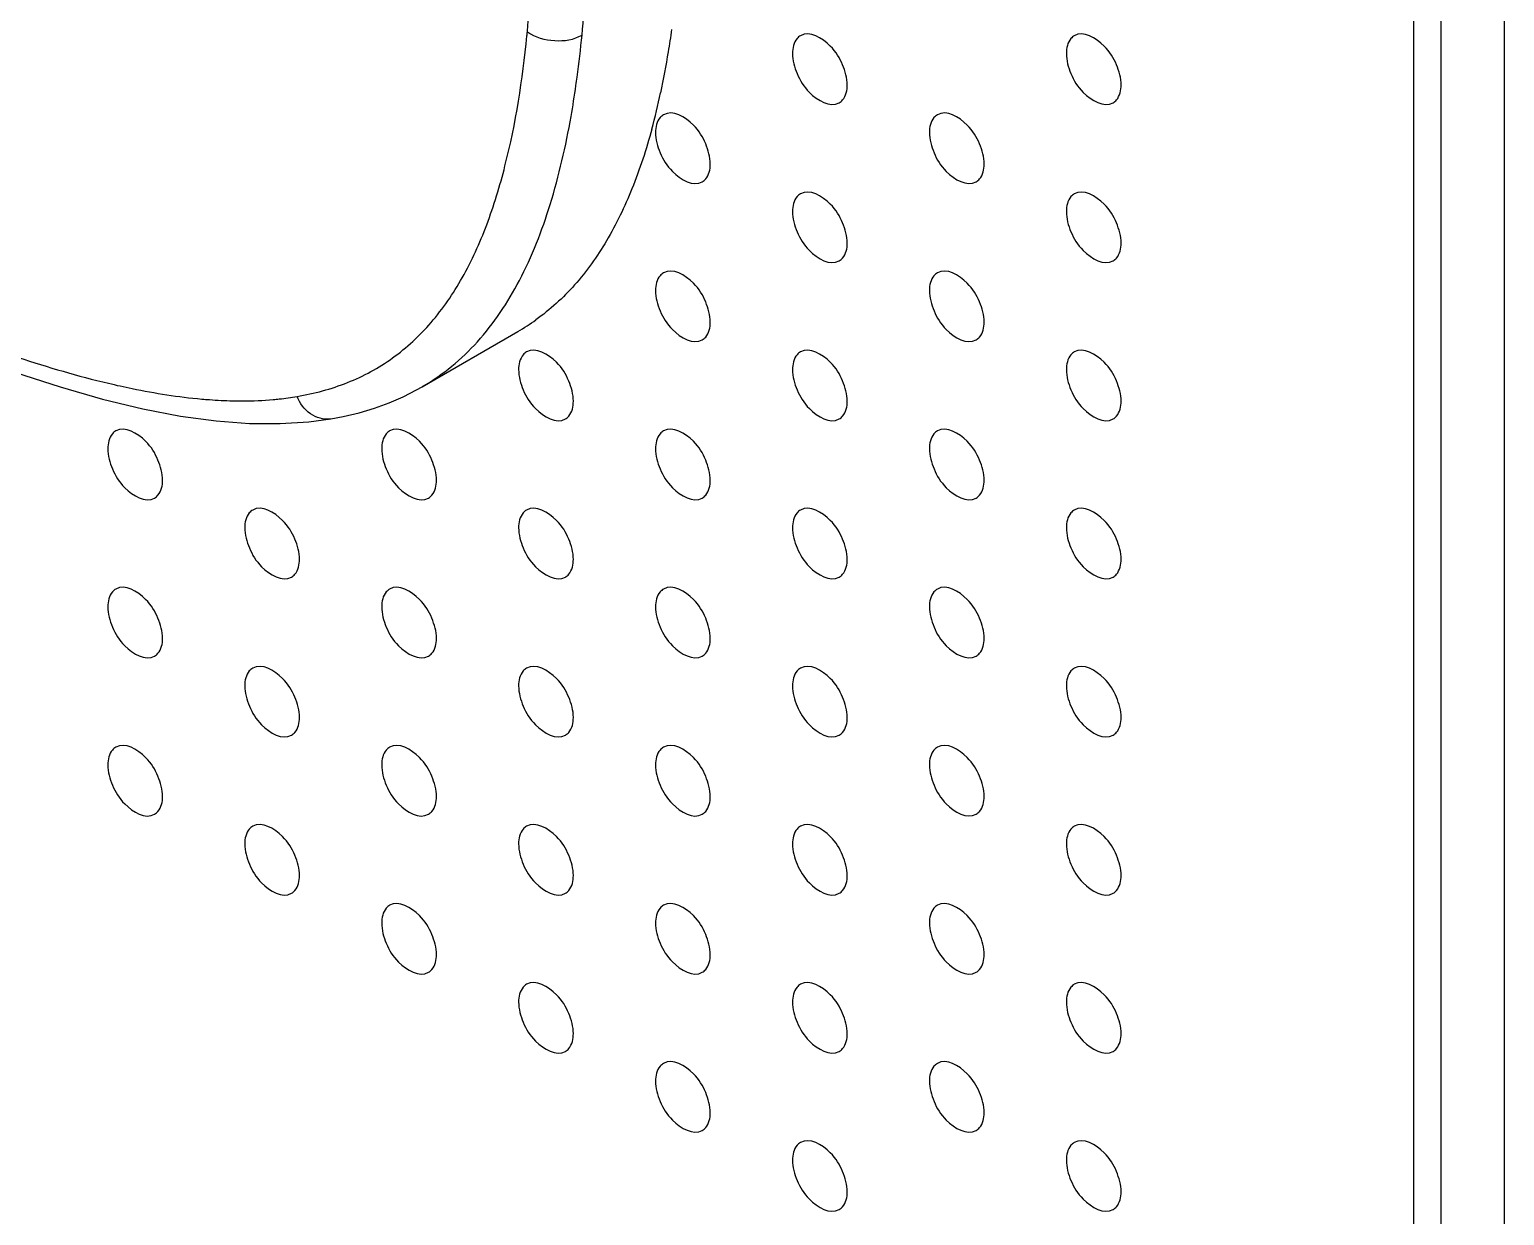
# Model space of a CAD drawing. Header units: millimetres. Extents: x 0 to 1189, y 0 to 841.
# Drawn here: x 350.96 to 389.05, y 327.45 to 358.07 of the extents above; entities that cross this region are included whole.
import ezdxf

# ---------------------------------------------------------------- set-up
doc = ezdxf.new("R2010")
doc.units = ezdxf.units.MM
doc.header["$LTSCALE"] = 65.395
doc.layers.get('0').update_dxf_attribs({"linetype": 'CONTINUOUS'})
doc.layers.add('AXIS', color=7, linetype='CONTINUOUS')
doc.layers.add('SURFACES', color=7, linetype='CONTINUOUS')

msp = doc.modelspace()

# ---------------------------------------------------------------- linework, layer by layer
at = {"color": 7, "linetype": 'Continuous'}
for p, q in [((386.706, 239.646), (386.706, 514.807)), ((361.099, 348.847), (363.574, 350.276)), ((357.438, 347.894), (358.172, 347.941)), ((358.172, 347.941), (358.744, 348.018)), ((358.744, 348.018), (358.743, 348.018))]:
    msp.add_line(p, q, dxfattribs=at)
at = {"color": 9, "linetype": 'Continuous'}
msp.add_line((361.101, 348.847), (361.119, 348.858), dxfattribs=at)
at = {"color": 7, "linetype": 'Continuous'}
for points in [[(350.604, 349.219), (351.754, 348.843), (352.849, 348.529), (353.886, 348.278), (354.864, 348.091), (355.783, 347.966), (356.641, 347.901), (357.438, 347.894)], [(358.743, 348.018), (359.061, 348.078), (359.471, 348.176), (359.866, 348.295), (360.245, 348.433), (360.609, 348.59), (360.956, 348.766), (361.101, 348.847)]]:
    msp.add_lwpolyline(points, dxfattribs=at)
at = {"color": 9, "linetype": 'Continuous'}
for centre, radius, start, end in [((332.111, 361.11), 31.857, 354.2356, 354.4212), ((336.068, 360.756), 29.297, 352.3248, 354.4605), ((340.636, 360.111), 24.684, 350.0082, 351.8811), ((338.114, 360.486), 27.233, 351.8505, 352.3138), ((358.638, 348.638), 0.629, 277.3279, 279.6597)]:
    msp.add_arc(centre, radius, start, end, dxfattribs=at)
at = {"color": 7, "linetype": 'Continuous'}
for centre, radius, start, end in [((342.27, 361.67), 25.534, 350.5872, 351.8974), ((345.354, 361.155), 22.407, 347.8459, 350.5982), ((349.192, 360.343), 18.484, 344.8128, 347.7998), ((360.701, 355.252), 5.746, 299.9993, 305.5036)]:
    msp.add_arc(centre, radius, start, end, dxfattribs=at)
at = {"color": 9, "linetype": 'Continuous'}
for points, knots in [([(363.817, 358.013), (363.905, 358.919), (364.006, 360.776), (363.954, 364.644), (363.623, 367.598), (363.233, 369.569)], [0, 0, 0, 0, 0.235393, 0.480481, 1, 1, 1, 1]), ([(365.228, 357.928), (365.308, 358.747), (365.406, 360.428), (365.399, 363.889), (365.164, 366.524), (364.89, 368.282)], [0, 0, 0, 0, 0.237858, 0.485932, 1, 1, 1, 1]), ([(363.817, 358.013), (364.02, 357.871), (364.51, 357.729), (365.02, 357.808), (365.228, 357.928)], [0, 0, 0, 0, 0.506803, 1, 1, 1, 1]), ([(357.869, 348.596), (358.314, 348.671), (359.185, 348.903), (360.377, 349.55), (361.383, 350.487), (362.188, 351.669), (362.808, 353.044), (363.439, 355.122), (363.693, 356.779), (363.807, 357.91)], [0, 0, 0, 0, 0.113375, 0.224341, 0.337086, 0.455424, 0.58121, 0.714513, 1, 1, 1, 1]), ([(361.119, 348.858), (361.38, 349.011), (361.882, 349.359), (362.784, 350.225), (363.706, 351.617), (364.479, 353.607), (364.809, 355.06), (364.945, 355.829)], [0, 0, 0, 0, 0.110744, 0.222283, 0.456208, 0.714349, 1, 1, 1, 1]), ([(349.886, 349.874), (350.146, 349.782), (351.171, 349.429), (352.213, 349.123), (352.999, 348.937)], [0, 0, 0, 0, 0.255129, 1, 1, 1, 1]), ([(352.999, 348.937), (353.202, 348.888), (353.998, 348.712), (354.805, 348.584), (355.409, 348.53)], [0, 0, 0, 0, 0.255992, 1, 1, 1, 1]), ([(355.409, 348.53), (355.476, 348.524), (355.741, 348.502), (356.007, 348.489), (356.206, 348.485)], [0, 0, 0, 0, 0.252421, 1, 1, 1, 1]), ([(356.206, 348.485), (356.294, 348.483), (356.644, 348.479), (356.994, 348.494), (357.254, 348.517)], [0, 0, 0, 0, 0.253495, 1, 1, 1, 1]), ([(357.254, 348.517), (357.306, 348.521), (357.512, 348.542), (357.717, 348.57), (357.869, 348.596)], [0, 0, 0, 0, 0.25197, 1, 1, 1, 1]), ([(358.718, 348.014), (358.634, 348.003), (358.452, 348.018), (358.119, 348.182), (357.942, 348.423), (357.869, 348.596)], [0, 0, 0, 0, 0.232936, 0.48422, 1, 1, 1, 1])]:
    msp.add_open_spline(points, degree=3, knots=knots, dxfattribs=at)
at = {"color": 7, "linetype": 'Continuous'}
msp.add_open_spline([(367.031, 355.501), (366.889, 354.979), (366.565, 353.986), (365.911, 352.62), (365.087, 351.458), (364.403, 350.835), (364.038, 350.574)], degree=3, knots=[0, 0, 0, 0, 0.276397, 0.53226, 0.771076, 1, 1, 1, 1], dxfattribs=at)
at = {"layer": 'AXIS', "color": 7, "linetype": 'Continuous'}
for points, knots in [([(372.076, 356.638), (372.076, 356.817), (371.97, 357.191), (371.657, 357.718), (371.103, 358.048), (370.868, 357.912)], [0, 0, 0, 0, 0.277753, 0.577543, 1, 1, 1, 1]), ([(379.147, 356.638), (379.147, 356.817), (379.041, 357.191), (378.728, 357.718), (378.174, 358.048), (377.939, 357.912)], [0, 0, 0, 0, 0.277753, 0.577543, 1, 1, 1, 1]), ([(370.868, 357.912), (370.835, 357.893), (370.701, 357.779), (370.662, 357.588), (370.662, 357.454)], [0, 0, 0, 0, 0.220867, 1, 1, 1, 1]), ([(377.939, 357.912), (377.906, 357.893), (377.772, 357.779), (377.733, 357.588), (377.733, 357.454)], [0, 0, 0, 0, 0.220867, 1, 1, 1, 1]), ([(370.662, 357.454), (370.662, 357.275), (370.768, 356.901), (371.08, 356.374), (371.634, 356.044), (371.869, 356.18)], [0, 0, 0, 0, 0.277753, 0.577543, 1, 1, 1, 1]), ([(377.733, 357.454), (377.733, 357.276), (377.839, 356.901), (378.151, 356.374), (378.705, 356.044), (378.94, 356.18)], [0, 0, 0, 0, 0.277753, 0.577543, 1, 1, 1, 1]), ([(371.869, 356.18), (371.902, 356.199), (372.037, 356.313), (372.076, 356.504), (372.076, 356.638)], [0, 0, 0, 0, 0.220867, 1, 1, 1, 1]), ([(378.94, 356.18), (378.973, 356.2), (379.108, 356.313), (379.147, 356.504), (379.147, 356.638)], [0, 0, 0, 0, 0.220867, 1, 1, 1, 1]), ([(367.332, 355.87), (367.3, 355.851), (367.165, 355.738), (367.126, 355.547), (367.126, 355.413)], [0, 0, 0, 0, 0.220867, 1, 1, 1, 1]), ([(368.54, 354.596), (368.54, 354.775), (368.434, 355.15), (368.121, 355.676), (367.567, 356.007), (367.332, 355.87)], [0, 0, 0, 0, 0.277753, 0.577543, 1, 1, 1, 1]), ([(374.403, 355.87), (374.371, 355.851), (374.236, 355.738), (374.197, 355.547), (374.197, 355.413)], [0, 0, 0, 0, 0.220867, 1, 1, 1, 1]), ([(375.611, 354.597), (375.611, 354.775), (375.505, 355.15), (375.192, 355.676), (374.639, 356.007), (374.403, 355.87)], [0, 0, 0, 0, 0.277753, 0.577543, 1, 1, 1, 1]), ([(367.126, 355.413), (367.126, 355.234), (367.232, 354.859), (367.545, 354.333), (368.099, 354.002), (368.334, 354.139)], [0, 0, 0, 0, 0.277753, 0.577543, 1, 1, 1, 1]), ([(374.197, 355.413), (374.197, 355.234), (374.303, 354.859), (374.616, 354.333), (375.17, 354.003), (375.405, 354.139)], [0, 0, 0, 0, 0.277753, 0.577543, 1, 1, 1, 1]), ([(368.334, 354.139), (368.367, 354.158), (368.501, 354.272), (368.54, 354.462), (368.54, 354.596)], [0, 0, 0, 0, 0.220867, 1, 1, 1, 1]), ([(375.405, 354.139), (375.438, 354.158), (375.572, 354.272), (375.611, 354.462), (375.611, 354.597)], [0, 0, 0, 0, 0.220867, 1, 1, 1, 1]), ([(370.868, 353.829), (370.835, 353.81), (370.701, 353.697), (370.662, 353.506), (370.662, 353.372)], [0, 0, 0, 0, 0.220867, 1, 1, 1, 1]), ([(372.076, 352.555), (372.076, 352.734), (371.97, 353.109), (371.657, 353.635), (371.103, 353.966), (370.868, 353.829)], [0, 0, 0, 0, 0.277753, 0.577543, 1, 1, 1, 1]), ([(377.939, 353.829), (377.906, 353.81), (377.772, 353.697), (377.733, 353.506), (377.733, 353.372)], [0, 0, 0, 0, 0.220867, 1, 1, 1, 1]), ([(379.147, 352.555), (379.147, 352.734), (379.041, 353.109), (378.728, 353.635), (378.174, 353.966), (377.939, 353.829)], [0, 0, 0, 0, 0.277753, 0.577543, 1, 1, 1, 1]), ([(370.662, 353.372), (370.662, 353.193), (370.768, 352.818), (371.08, 352.292), (371.634, 351.961), (371.869, 352.098)], [0, 0, 0, 0, 0.277753, 0.577543, 1, 1, 1, 1]), ([(377.733, 353.372), (377.733, 353.193), (377.839, 352.818), (378.151, 352.292), (378.705, 351.961), (378.94, 352.098)], [0, 0, 0, 0, 0.277753, 0.577543, 1, 1, 1, 1]), ([(371.869, 352.098), (371.902, 352.117), (372.037, 352.23), (372.076, 352.421), (372.076, 352.555)], [0, 0, 0, 0, 0.220867, 1, 1, 1, 1]), ([(378.94, 352.098), (378.973, 352.117), (379.108, 352.231), (379.147, 352.421), (379.147, 352.555)], [0, 0, 0, 0, 0.220867, 1, 1, 1, 1]), ([(368.54, 350.514), (368.54, 350.693), (368.434, 351.068), (368.121, 351.594), (367.567, 351.924), (367.332, 351.788)], [0, 0, 0, 0, 0.277753, 0.577543, 1, 1, 1, 1]), ([(375.611, 350.514), (375.611, 350.693), (375.505, 351.068), (375.192, 351.594), (374.639, 351.925), (374.403, 351.788)], [0, 0, 0, 0, 0.277753, 0.577543, 1, 1, 1, 1]), ([(367.332, 351.788), (367.3, 351.769), (367.165, 351.655), (367.126, 351.465), (367.126, 351.33)], [0, 0, 0, 0, 0.220867, 1, 1, 1, 1]), ([(374.403, 351.788), (374.371, 351.769), (374.236, 351.655), (374.197, 351.465), (374.197, 351.331)], [0, 0, 0, 0, 0.220867, 1, 1, 1, 1]), ([(367.126, 351.33), (367.126, 351.152), (367.232, 350.777), (367.545, 350.251), (368.099, 349.92), (368.334, 350.057)], [0, 0, 0, 0, 0.277753, 0.577543, 1, 1, 1, 1]), ([(374.197, 351.331), (374.197, 351.152), (374.303, 350.777), (374.616, 350.251), (375.17, 349.92), (375.405, 350.057)], [0, 0, 0, 0, 0.277753, 0.577543, 1, 1, 1, 1]), ([(368.334, 350.057), (368.367, 350.076), (368.501, 350.189), (368.54, 350.38), (368.54, 350.514)], [0, 0, 0, 0, 0.220867, 1, 1, 1, 1]), ([(375.405, 350.057), (375.438, 350.076), (375.572, 350.189), (375.611, 350.38), (375.611, 350.514)], [0, 0, 0, 0, 0.220867, 1, 1, 1, 1]), ([(363.797, 349.747), (363.764, 349.727), (363.629, 349.614), (363.59, 349.423), (363.59, 349.289)], [0, 0, 0, 0, 0.220867, 1, 1, 1, 1]), ([(365.005, 348.473), (365.005, 348.651), (364.898, 349.026), (364.586, 349.553), (364.032, 349.883), (363.797, 349.747)], [0, 0, 0, 0, 0.277753, 0.577543, 1, 1, 1, 1]), ([(370.868, 349.747), (370.835, 349.728), (370.701, 349.614), (370.662, 349.423), (370.662, 349.289)], [0, 0, 0, 0, 0.220867, 1, 1, 1, 1]), ([(372.076, 348.473), (372.076, 348.652), (371.97, 349.026), (371.657, 349.553), (371.103, 349.883), (370.868, 349.747)], [0, 0, 0, 0, 0.277753, 0.577543, 1, 1, 1, 1]), ([(377.939, 349.747), (377.906, 349.728), (377.772, 349.614), (377.733, 349.423), (377.733, 349.289)], [0, 0, 0, 0, 0.220867, 1, 1, 1, 1]), ([(379.147, 348.473), (379.147, 348.652), (379.041, 349.026), (378.728, 349.553), (378.174, 349.883), (377.939, 349.747)], [0, 0, 0, 0, 0.277753, 0.577543, 1, 1, 1, 1]), ([(363.59, 349.289), (363.59, 349.11), (363.697, 348.736), (364.009, 348.209), (364.563, 347.879), (364.798, 348.015)], [0, 0, 0, 0, 0.277753, 0.577543, 1, 1, 1, 1]), ([(370.662, 349.289), (370.662, 349.11), (370.768, 348.736), (371.08, 348.209), (371.634, 347.879), (371.869, 348.015)], [0, 0, 0, 0, 0.277753, 0.577543, 1, 1, 1, 1]), ([(377.733, 349.289), (377.733, 349.111), (377.839, 348.736), (378.151, 348.209), (378.705, 347.879), (378.94, 348.015)], [0, 0, 0, 0, 0.277753, 0.577543, 1, 1, 1, 1]), ([(364.798, 348.015), (364.831, 348.034), (364.966, 348.148), (365.005, 348.339), (365.005, 348.473)], [0, 0, 0, 0, 0.220867, 1, 1, 1, 1]), ([(371.869, 348.015), (371.902, 348.034), (372.037, 348.148), (372.076, 348.339), (372.076, 348.473)], [0, 0, 0, 0, 0.220867, 1, 1, 1, 1]), ([(378.94, 348.015), (378.973, 348.035), (379.108, 348.148), (379.147, 348.339), (379.147, 348.473)], [0, 0, 0, 0, 0.220867, 1, 1, 1, 1]), ([(354.398, 346.431), (354.398, 346.61), (354.292, 346.985), (353.979, 347.511), (353.425, 347.842), (353.19, 347.705)], [0, 0, 0, 0, 0.277753, 0.577543, 1, 1, 1, 1]), ([(361.469, 346.431), (361.469, 346.61), (361.363, 346.985), (361.05, 347.511), (360.496, 347.842), (360.261, 347.705)], [0, 0, 0, 0, 0.277753, 0.577543, 1, 1, 1, 1]), ([(368.54, 346.431), (368.54, 346.61), (368.434, 346.985), (368.121, 347.511), (367.567, 347.842), (367.332, 347.705)], [0, 0, 0, 0, 0.277753, 0.577543, 1, 1, 1, 1]), ([(375.611, 346.432), (375.611, 346.61), (375.505, 346.985), (375.192, 347.511), (374.639, 347.842), (374.403, 347.705)], [0, 0, 0, 0, 0.277753, 0.577543, 1, 1, 1, 1]), ([(353.19, 347.705), (353.157, 347.686), (353.023, 347.573), (352.984, 347.382), (352.984, 347.248)], [0, 0, 0, 0, 0.220867, 1, 1, 1, 1]), ([(360.261, 347.705), (360.228, 347.686), (360.094, 347.573), (360.055, 347.382), (360.055, 347.248)], [0, 0, 0, 0, 0.220867, 1, 1, 1, 1]), ([(367.332, 347.705), (367.3, 347.686), (367.165, 347.573), (367.126, 347.382), (367.126, 347.248)], [0, 0, 0, 0, 0.220867, 1, 1, 1, 1]), ([(374.403, 347.705), (374.371, 347.686), (374.236, 347.573), (374.197, 347.382), (374.197, 347.248)], [0, 0, 0, 0, 0.220867, 1, 1, 1, 1]), ([(352.984, 347.248), (352.984, 347.069), (353.09, 346.694), (353.403, 346.168), (353.957, 345.837), (354.192, 345.974)], [0, 0, 0, 0, 0.277753, 0.577543, 1, 1, 1, 1]), ([(360.055, 347.248), (360.055, 347.069), (360.161, 346.694), (360.474, 346.168), (361.028, 345.837), (361.263, 345.974)], [0, 0, 0, 0, 0.277753, 0.577543, 1, 1, 1, 1]), ([(367.126, 347.248), (367.126, 347.069), (367.232, 346.694), (367.545, 346.168), (368.099, 345.837), (368.334, 345.974)], [0, 0, 0, 0, 0.277753, 0.577543, 1, 1, 1, 1]), ([(374.197, 347.248), (374.197, 347.069), (374.303, 346.694), (374.616, 346.168), (375.17, 345.838), (375.405, 345.974)], [0, 0, 0, 0, 0.277753, 0.577543, 1, 1, 1, 1]), ([(354.192, 345.974), (354.225, 345.993), (354.359, 346.107), (354.398, 346.297), (354.398, 346.431)], [0, 0, 0, 0, 0.220867, 1, 1, 1, 1]), ([(361.263, 345.974), (361.296, 345.993), (361.43, 346.107), (361.469, 346.297), (361.469, 346.431)], [0, 0, 0, 0, 0.220867, 1, 1, 1, 1]), ([(368.334, 345.974), (368.367, 345.993), (368.501, 346.107), (368.54, 346.297), (368.54, 346.431)], [0, 0, 0, 0, 0.220867, 1, 1, 1, 1]), ([(375.405, 345.974), (375.438, 345.993), (375.572, 346.107), (375.611, 346.297), (375.611, 346.432)], [0, 0, 0, 0, 0.220867, 1, 1, 1, 1]), ([(356.726, 345.664), (356.693, 345.645), (356.558, 345.531), (356.519, 345.341), (356.519, 345.207)], [0, 0, 0, 0, 0.220867, 1, 1, 1, 1]), ([(357.934, 344.39), (357.934, 344.569), (357.827, 344.944), (357.515, 345.47), (356.961, 345.801), (356.726, 345.664)], [0, 0, 0, 0, 0.277753, 0.577543, 1, 1, 1, 1]), ([(363.797, 345.664), (363.764, 345.645), (363.629, 345.531), (363.59, 345.341), (363.59, 345.207)], [0, 0, 0, 0, 0.220867, 1, 1, 1, 1]), ([(365.005, 344.39), (365.005, 344.569), (364.898, 344.944), (364.586, 345.47), (364.032, 345.801), (363.797, 345.664)], [0, 0, 0, 0, 0.277753, 0.577543, 1, 1, 1, 1]), ([(370.868, 345.664), (370.835, 345.645), (370.701, 345.532), (370.662, 345.341), (370.662, 345.207)], [0, 0, 0, 0, 0.220867, 1, 1, 1, 1]), ([(372.076, 344.39), (372.076, 344.569), (371.97, 344.944), (371.657, 345.47), (371.103, 345.801), (370.868, 345.664)], [0, 0, 0, 0, 0.277753, 0.577543, 1, 1, 1, 1]), ([(377.939, 345.664), (377.906, 345.645), (377.772, 345.532), (377.733, 345.341), (377.733, 345.207)], [0, 0, 0, 0, 0.220867, 1, 1, 1, 1]), ([(379.147, 344.39), (379.147, 344.569), (379.041, 344.944), (378.728, 345.47), (378.174, 345.801), (377.939, 345.664)], [0, 0, 0, 0, 0.277753, 0.577543, 1, 1, 1, 1]), ([(356.519, 345.207), (356.519, 345.028), (356.626, 344.653), (356.938, 344.127), (357.492, 343.796), (357.727, 343.933)], [0, 0, 0, 0, 0.277753, 0.577543, 1, 1, 1, 1]), ([(363.59, 345.207), (363.59, 345.028), (363.697, 344.653), (364.009, 344.127), (364.563, 343.796), (364.798, 343.933)], [0, 0, 0, 0, 0.277753, 0.577543, 1, 1, 1, 1]), ([(370.662, 345.207), (370.662, 345.028), (370.768, 344.653), (371.08, 344.127), (371.634, 343.796), (371.869, 343.933)], [0, 0, 0, 0, 0.277753, 0.577543, 1, 1, 1, 1]), ([(377.733, 345.207), (377.733, 345.028), (377.839, 344.653), (378.151, 344.127), (378.705, 343.796), (378.94, 343.933)], [0, 0, 0, 0, 0.277753, 0.577543, 1, 1, 1, 1]), ([(357.727, 343.933), (357.76, 343.952), (357.895, 344.065), (357.934, 344.256), (357.934, 344.39)], [0, 0, 0, 0, 0.220867, 1, 1, 1, 1]), ([(364.798, 343.933), (364.831, 343.952), (364.966, 344.065), (365.005, 344.256), (365.005, 344.39)], [0, 0, 0, 0, 0.220867, 1, 1, 1, 1]), ([(371.869, 343.933), (371.902, 343.952), (372.037, 344.065), (372.076, 344.256), (372.076, 344.39)], [0, 0, 0, 0, 0.220867, 1, 1, 1, 1]), ([(378.94, 343.933), (378.973, 343.952), (379.108, 344.065), (379.147, 344.256), (379.147, 344.39)], [0, 0, 0, 0, 0.220867, 1, 1, 1, 1]), ([(353.19, 343.623), (353.157, 343.604), (353.023, 343.49), (352.984, 343.299), (352.984, 343.165)], [0, 0, 0, 0, 0.220867, 1, 1, 1, 1]), ([(354.398, 342.349), (354.398, 342.528), (354.292, 342.902), (353.979, 343.429), (353.425, 343.759), (353.19, 343.623)], [0, 0, 0, 0, 0.277753, 0.577543, 1, 1, 1, 1]), ([(360.261, 343.623), (360.228, 343.604), (360.094, 343.49), (360.055, 343.299), (360.055, 343.165)], [0, 0, 0, 0, 0.220867, 1, 1, 1, 1]), ([(361.469, 342.349), (361.469, 342.528), (361.363, 342.902), (361.05, 343.429), (360.496, 343.759), (360.261, 343.623)], [0, 0, 0, 0, 0.277753, 0.577543, 1, 1, 1, 1]), ([(367.332, 343.623), (367.3, 343.604), (367.165, 343.49), (367.126, 343.3), (367.126, 343.165)], [0, 0, 0, 0, 0.220867, 1, 1, 1, 1]), ([(368.54, 342.349), (368.54, 342.528), (368.434, 342.903), (368.121, 343.429), (367.567, 343.759), (367.332, 343.623)], [0, 0, 0, 0, 0.277753, 0.577543, 1, 1, 1, 1]), ([(374.403, 343.623), (374.371, 343.604), (374.236, 343.49), (374.197, 343.3), (374.197, 343.166)], [0, 0, 0, 0, 0.220867, 1, 1, 1, 1]), ([(375.611, 342.349), (375.611, 342.528), (375.505, 342.903), (375.192, 343.429), (374.639, 343.76), (374.403, 343.623)], [0, 0, 0, 0, 0.277753, 0.577543, 1, 1, 1, 1]), ([(352.984, 343.165), (352.984, 342.987), (353.09, 342.612), (353.403, 342.085), (353.957, 341.755), (354.192, 341.891)], [0, 0, 0, 0, 0.277753, 0.577543, 1, 1, 1, 1]), ([(360.055, 343.165), (360.055, 342.987), (360.161, 342.612), (360.474, 342.085), (361.028, 341.755), (361.263, 341.892)], [0, 0, 0, 0, 0.277753, 0.577543, 1, 1, 1, 1]), ([(367.126, 343.165), (367.126, 342.987), (367.232, 342.612), (367.545, 342.086), (368.099, 341.755), (368.334, 341.892)], [0, 0, 0, 0, 0.277753, 0.577543, 1, 1, 1, 1]), ([(374.197, 343.166), (374.197, 342.987), (374.303, 342.612), (374.616, 342.086), (375.17, 341.755), (375.405, 341.892)], [0, 0, 0, 0, 0.277753, 0.577543, 1, 1, 1, 1]), ([(354.192, 341.891), (354.225, 341.911), (354.359, 342.024), (354.398, 342.215), (354.398, 342.349)], [0, 0, 0, 0, 0.220867, 1, 1, 1, 1]), ([(361.263, 341.892), (361.296, 341.911), (361.43, 342.024), (361.469, 342.215), (361.469, 342.349)], [0, 0, 0, 0, 0.220867, 1, 1, 1, 1]), ([(368.334, 341.892), (368.367, 341.911), (368.501, 342.024), (368.54, 342.215), (368.54, 342.349)], [0, 0, 0, 0, 0.220867, 1, 1, 1, 1]), ([(375.405, 341.892), (375.438, 341.911), (375.572, 342.024), (375.611, 342.215), (375.611, 342.349)], [0, 0, 0, 0, 0.220867, 1, 1, 1, 1]), ([(357.934, 340.308), (357.934, 340.486), (357.827, 340.861), (357.515, 341.388), (356.961, 341.718), (356.726, 341.581)], [0, 0, 0, 0, 0.277753, 0.577543, 1, 1, 1, 1]), ([(365.005, 340.308), (365.005, 340.486), (364.898, 340.861), (364.586, 341.388), (364.032, 341.718), (363.797, 341.582)], [0, 0, 0, 0, 0.277753, 0.577543, 1, 1, 1, 1]), ([(372.076, 340.308), (372.076, 340.487), (371.97, 340.861), (371.657, 341.388), (371.103, 341.718), (370.868, 341.582)], [0, 0, 0, 0, 0.277753, 0.577543, 1, 1, 1, 1]), ([(379.147, 340.308), (379.147, 340.487), (379.041, 340.861), (378.728, 341.388), (378.174, 341.718), (377.939, 341.582)], [0, 0, 0, 0, 0.277753, 0.577543, 1, 1, 1, 1]), ([(356.726, 341.581), (356.693, 341.562), (356.558, 341.449), (356.519, 341.258), (356.519, 341.124)], [0, 0, 0, 0, 0.220867, 1, 1, 1, 1]), ([(363.797, 341.582), (363.764, 341.562), (363.629, 341.449), (363.59, 341.258), (363.59, 341.124)], [0, 0, 0, 0, 0.220867, 1, 1, 1, 1]), ([(370.868, 341.582), (370.835, 341.562), (370.701, 341.449), (370.662, 341.258), (370.662, 341.124)], [0, 0, 0, 0, 0.220867, 1, 1, 1, 1]), ([(377.939, 341.582), (377.906, 341.563), (377.772, 341.449), (377.733, 341.258), (377.733, 341.124)], [0, 0, 0, 0, 0.220867, 1, 1, 1, 1]), ([(356.519, 341.124), (356.519, 340.945), (356.626, 340.571), (356.938, 340.044), (357.492, 339.714), (357.727, 339.85)], [0, 0, 0, 0, 0.277753, 0.577543, 1, 1, 1, 1]), ([(363.59, 341.124), (363.59, 340.945), (363.697, 340.571), (364.009, 340.044), (364.563, 339.714), (364.798, 339.85)], [0, 0, 0, 0, 0.277753, 0.577543, 1, 1, 1, 1]), ([(370.662, 341.124), (370.662, 340.945), (370.768, 340.571), (371.08, 340.044), (371.634, 339.714), (371.869, 339.85)], [0, 0, 0, 0, 0.277753, 0.577543, 1, 1, 1, 1]), ([(377.733, 341.124), (377.733, 340.946), (377.839, 340.571), (378.151, 340.044), (378.705, 339.714), (378.94, 339.85)], [0, 0, 0, 0, 0.277753, 0.577543, 1, 1, 1, 1]), ([(357.727, 339.85), (357.76, 339.869), (357.895, 339.983), (357.934, 340.174), (357.934, 340.308)], [0, 0, 0, 0, 0.220867, 1, 1, 1, 1]), ([(364.798, 339.85), (364.831, 339.869), (364.966, 339.983), (365.005, 340.174), (365.005, 340.308)], [0, 0, 0, 0, 0.220867, 1, 1, 1, 1]), ([(371.869, 339.85), (371.902, 339.869), (372.037, 339.983), (372.076, 340.174), (372.076, 340.308)], [0, 0, 0, 0, 0.220867, 1, 1, 1, 1]), ([(378.94, 339.85), (378.973, 339.87), (379.108, 339.983), (379.147, 340.174), (379.147, 340.308)], [0, 0, 0, 0, 0.220867, 1, 1, 1, 1]), ([(353.19, 339.54), (353.157, 339.521), (353.023, 339.408), (352.984, 339.217), (352.984, 339.083)], [0, 0, 0, 0, 0.220867, 1, 1, 1, 1]), ([(354.398, 338.266), (354.398, 338.445), (354.292, 338.82), (353.979, 339.346), (353.425, 339.677), (353.19, 339.54)], [0, 0, 0, 0, 0.277753, 0.577543, 1, 1, 1, 1]), ([(360.261, 339.54), (360.228, 339.521), (360.094, 339.408), (360.055, 339.217), (360.055, 339.083)], [0, 0, 0, 0, 0.220867, 1, 1, 1, 1]), ([(361.469, 338.266), (361.469, 338.445), (361.363, 338.82), (361.05, 339.346), (360.496, 339.677), (360.261, 339.54)], [0, 0, 0, 0, 0.277753, 0.577543, 1, 1, 1, 1]), ([(367.332, 339.54), (367.3, 339.521), (367.165, 339.408), (367.126, 339.217), (367.126, 339.083)], [0, 0, 0, 0, 0.220867, 1, 1, 1, 1]), ([(368.54, 338.266), (368.54, 338.445), (368.434, 338.82), (368.121, 339.346), (367.567, 339.677), (367.332, 339.54)], [0, 0, 0, 0, 0.277753, 0.577543, 1, 1, 1, 1]), ([(374.403, 339.54), (374.371, 339.521), (374.236, 339.408), (374.197, 339.217), (374.197, 339.083)], [0, 0, 0, 0, 0.220867, 1, 1, 1, 1]), ([(375.611, 338.267), (375.611, 338.445), (375.505, 338.82), (375.192, 339.346), (374.639, 339.677), (374.403, 339.54)], [0, 0, 0, 0, 0.277753, 0.577543, 1, 1, 1, 1]), ([(352.984, 339.083), (352.984, 338.904), (353.09, 338.529), (353.403, 338.003), (353.957, 337.672), (354.192, 337.809)], [0, 0, 0, 0, 0.277753, 0.577543, 1, 1, 1, 1]), ([(360.055, 339.083), (360.055, 338.904), (360.161, 338.529), (360.474, 338.003), (361.028, 337.672), (361.263, 337.809)], [0, 0, 0, 0, 0.277753, 0.577543, 1, 1, 1, 1]), ([(367.126, 339.083), (367.126, 338.904), (367.232, 338.529), (367.545, 338.003), (368.099, 337.672), (368.334, 337.809)], [0, 0, 0, 0, 0.277753, 0.577543, 1, 1, 1, 1]), ([(374.197, 339.083), (374.197, 338.904), (374.303, 338.529), (374.616, 338.003), (375.17, 337.673), (375.405, 337.809)], [0, 0, 0, 0, 0.277753, 0.577543, 1, 1, 1, 1]), ([(354.192, 337.809), (354.225, 337.828), (354.359, 337.942), (354.398, 338.132), (354.398, 338.266)], [0, 0, 0, 0, 0.220867, 1, 1, 1, 1]), ([(361.263, 337.809), (361.296, 337.828), (361.43, 337.942), (361.469, 338.132), (361.469, 338.266)], [0, 0, 0, 0, 0.220867, 1, 1, 1, 1]), ([(368.334, 337.809), (368.367, 337.828), (368.501, 337.942), (368.54, 338.132), (368.54, 338.266)], [0, 0, 0, 0, 0.220867, 1, 1, 1, 1]), ([(375.405, 337.809), (375.438, 337.828), (375.572, 337.942), (375.611, 338.132), (375.611, 338.267)], [0, 0, 0, 0, 0.220867, 1, 1, 1, 1]), ([(356.726, 337.499), (356.693, 337.48), (356.558, 337.366), (356.519, 337.176), (356.519, 337.042)], [0, 0, 0, 0, 0.220867, 1, 1, 1, 1]), ([(357.934, 336.225), (357.934, 336.404), (357.827, 336.779), (357.515, 337.305), (356.961, 337.636), (356.726, 337.499)], [0, 0, 0, 0, 0.277753, 0.577543, 1, 1, 1, 1]), ([(363.797, 337.499), (363.764, 337.48), (363.629, 337.366), (363.59, 337.176), (363.59, 337.042)], [0, 0, 0, 0, 0.220867, 1, 1, 1, 1]), ([(365.005, 336.225), (365.005, 336.404), (364.898, 336.779), (364.586, 337.305), (364.032, 337.636), (363.797, 337.499)], [0, 0, 0, 0, 0.277753, 0.577543, 1, 1, 1, 1]), ([(370.868, 337.499), (370.835, 337.48), (370.701, 337.367), (370.662, 337.176), (370.662, 337.042)], [0, 0, 0, 0, 0.220867, 1, 1, 1, 1]), ([(372.076, 336.225), (372.076, 336.404), (371.97, 336.779), (371.657, 337.305), (371.103, 337.636), (370.868, 337.499)], [0, 0, 0, 0, 0.277753, 0.577543, 1, 1, 1, 1]), ([(377.939, 337.499), (377.906, 337.48), (377.772, 337.367), (377.733, 337.176), (377.733, 337.042)], [0, 0, 0, 0, 0.220867, 1, 1, 1, 1]), ([(379.147, 336.225), (379.147, 336.404), (379.041, 336.779), (378.728, 337.305), (378.174, 337.636), (377.939, 337.499)], [0, 0, 0, 0, 0.277753, 0.577543, 1, 1, 1, 1]), ([(356.519, 337.042), (356.519, 336.863), (356.626, 336.488), (356.938, 335.962), (357.492, 335.631), (357.727, 335.768)], [0, 0, 0, 0, 0.277753, 0.577543, 1, 1, 1, 1]), ([(363.59, 337.042), (363.59, 336.863), (363.697, 336.488), (364.009, 335.962), (364.563, 335.631), (364.798, 335.768)], [0, 0, 0, 0, 0.277753, 0.577543, 1, 1, 1, 1]), ([(370.662, 337.042), (370.662, 336.863), (370.768, 336.488), (371.08, 335.962), (371.634, 335.631), (371.869, 335.768)], [0, 0, 0, 0, 0.277753, 0.577543, 1, 1, 1, 1]), ([(377.733, 337.042), (377.733, 336.863), (377.839, 336.488), (378.151, 335.962), (378.705, 335.631), (378.94, 335.768)], [0, 0, 0, 0, 0.277753, 0.577543, 1, 1, 1, 1]), ([(357.727, 335.768), (357.76, 335.787), (357.895, 335.9), (357.934, 336.091), (357.934, 336.225)], [0, 0, 0, 0, 0.220867, 1, 1, 1, 1]), ([(364.798, 335.768), (364.831, 335.787), (364.966, 335.9), (365.005, 336.091), (365.005, 336.225)], [0, 0, 0, 0, 0.220867, 1, 1, 1, 1]), ([(371.869, 335.768), (371.902, 335.787), (372.037, 335.9), (372.076, 336.091), (372.076, 336.225)], [0, 0, 0, 0, 0.220867, 1, 1, 1, 1]), ([(378.94, 335.768), (378.973, 335.787), (379.108, 335.9), (379.147, 336.091), (379.147, 336.225)], [0, 0, 0, 0, 0.220867, 1, 1, 1, 1]), ([(361.469, 334.184), (361.469, 334.363), (361.363, 334.737), (361.05, 335.264), (360.496, 335.594), (360.261, 335.458)], [0, 0, 0, 0, 0.277753, 0.577543, 1, 1, 1, 1]), ([(368.54, 334.184), (368.54, 334.363), (368.434, 334.737), (368.121, 335.264), (367.567, 335.594), (367.332, 335.458)], [0, 0, 0, 0, 0.277753, 0.577543, 1, 1, 1, 1]), ([(375.611, 334.184), (375.611, 334.363), (375.505, 334.738), (375.192, 335.264), (374.639, 335.595), (374.403, 335.458)], [0, 0, 0, 0, 0.277753, 0.577543, 1, 1, 1, 1]), ([(360.261, 335.458), (360.228, 335.439), (360.094, 335.325), (360.055, 335.134), (360.055, 335)], [0, 0, 0, 0, 0.220867, 1, 1, 1, 1]), ([(367.332, 335.458), (367.3, 335.439), (367.165, 335.325), (367.126, 335.135), (367.126, 335)], [0, 0, 0, 0, 0.220867, 1, 1, 1, 1]), ([(374.403, 335.458), (374.371, 335.439), (374.236, 335.325), (374.197, 335.135), (374.197, 335.001)], [0, 0, 0, 0, 0.220867, 1, 1, 1, 1]), ([(360.055, 335), (360.055, 334.822), (360.161, 334.447), (360.474, 333.92), (361.028, 333.59), (361.263, 333.727)], [0, 0, 0, 0, 0.277753, 0.577543, 1, 1, 1, 1]), ([(367.126, 335), (367.126, 334.822), (367.232, 334.447), (367.545, 333.921), (368.099, 333.59), (368.334, 333.727)], [0, 0, 0, 0, 0.277753, 0.577543, 1, 1, 1, 1]), ([(374.197, 335.001), (374.197, 334.822), (374.303, 334.447), (374.616, 333.921), (375.17, 333.59), (375.405, 333.727)], [0, 0, 0, 0, 0.277753, 0.577543, 1, 1, 1, 1]), ([(361.263, 333.727), (361.296, 333.746), (361.43, 333.859), (361.469, 334.05), (361.469, 334.184)], [0, 0, 0, 0, 0.220867, 1, 1, 1, 1]), ([(368.334, 333.727), (368.367, 333.746), (368.501, 333.859), (368.54, 334.05), (368.54, 334.184)], [0, 0, 0, 0, 0.220867, 1, 1, 1, 1]), ([(375.405, 333.727), (375.438, 333.746), (375.572, 333.859), (375.611, 334.05), (375.611, 334.184)], [0, 0, 0, 0, 0.220867, 1, 1, 1, 1]), ([(363.797, 333.417), (363.764, 333.397), (363.629, 333.284), (363.59, 333.093), (363.59, 332.959)], [0, 0, 0, 0, 0.220867, 1, 1, 1, 1]), ([(365.005, 332.143), (365.005, 332.321), (364.898, 332.696), (364.586, 333.223), (364.032, 333.553), (363.797, 333.417)], [0, 0, 0, 0, 0.277753, 0.577543, 1, 1, 1, 1]), ([(370.868, 333.417), (370.835, 333.397), (370.701, 333.284), (370.662, 333.093), (370.662, 332.959)], [0, 0, 0, 0, 0.220867, 1, 1, 1, 1]), ([(372.076, 332.143), (372.076, 332.322), (371.97, 332.696), (371.657, 333.223), (371.103, 333.553), (370.868, 333.417)], [0, 0, 0, 0, 0.277753, 0.577543, 1, 1, 1, 1]), ([(377.939, 333.417), (377.906, 333.398), (377.772, 333.284), (377.733, 333.093), (377.733, 332.959)], [0, 0, 0, 0, 0.220867, 1, 1, 1, 1]), ([(379.147, 332.143), (379.147, 332.322), (379.041, 332.696), (378.728, 333.223), (378.174, 333.553), (377.939, 333.417)], [0, 0, 0, 0, 0.277753, 0.577543, 1, 1, 1, 1]), ([(363.59, 332.959), (363.59, 332.78), (363.697, 332.406), (364.009, 331.879), (364.563, 331.549), (364.798, 331.685)], [0, 0, 0, 0, 0.277753, 0.577543, 1, 1, 1, 1]), ([(370.662, 332.959), (370.662, 332.78), (370.768, 332.406), (371.08, 331.879), (371.634, 331.549), (371.869, 331.685)], [0, 0, 0, 0, 0.277753, 0.577543, 1, 1, 1, 1]), ([(377.733, 332.959), (377.733, 332.781), (377.839, 332.406), (378.151, 331.879), (378.705, 331.549), (378.94, 331.685)], [0, 0, 0, 0, 0.277753, 0.577543, 1, 1, 1, 1]), ([(364.798, 331.685), (364.831, 331.704), (364.966, 331.818), (365.005, 332.009), (365.005, 332.143)], [0, 0, 0, 0, 0.220867, 1, 1, 1, 1]), ([(371.869, 331.685), (371.902, 331.704), (372.037, 331.818), (372.076, 332.009), (372.076, 332.143)], [0, 0, 0, 0, 0.220867, 1, 1, 1, 1]), ([(378.94, 331.685), (378.973, 331.705), (379.108, 331.818), (379.147, 332.009), (379.147, 332.143)], [0, 0, 0, 0, 0.220867, 1, 1, 1, 1]), ([(367.332, 331.375), (367.3, 331.356), (367.165, 331.243), (367.126, 331.052), (367.126, 330.918)], [0, 0, 0, 0, 0.220867, 1, 1, 1, 1]), ([(368.54, 330.101), (368.54, 330.28), (368.434, 330.655), (368.121, 331.181), (367.567, 331.512), (367.332, 331.375)], [0, 0, 0, 0, 0.277753, 0.577543, 1, 1, 1, 1]), ([(374.403, 331.375), (374.371, 331.356), (374.236, 331.243), (374.197, 331.052), (374.197, 330.918)], [0, 0, 0, 0, 0.220867, 1, 1, 1, 1]), ([(375.611, 330.102), (375.611, 330.28), (375.505, 330.655), (375.192, 331.181), (374.639, 331.512), (374.403, 331.375)], [0, 0, 0, 0, 0.277753, 0.577543, 1, 1, 1, 1]), ([(367.126, 330.918), (367.126, 330.739), (367.232, 330.364), (367.545, 329.838), (368.099, 329.507), (368.334, 329.644)], [0, 0, 0, 0, 0.277753, 0.577543, 1, 1, 1, 1]), ([(374.197, 330.918), (374.197, 330.739), (374.303, 330.364), (374.616, 329.838), (375.17, 329.508), (375.405, 329.644)], [0, 0, 0, 0, 0.277753, 0.577543, 1, 1, 1, 1]), ([(368.334, 329.644), (368.367, 329.663), (368.501, 329.777), (368.54, 329.967), (368.54, 330.101)], [0, 0, 0, 0, 0.220867, 1, 1, 1, 1]), ([(375.405, 329.644), (375.438, 329.663), (375.572, 329.777), (375.611, 329.967), (375.611, 330.102)], [0, 0, 0, 0, 0.220867, 1, 1, 1, 1]), ([(372.076, 328.06), (372.076, 328.239), (371.97, 328.614), (371.657, 329.14), (371.103, 329.471), (370.868, 329.334)], [0, 0, 0, 0, 0.277753, 0.577543, 1, 1, 1, 1]), ([(379.147, 328.06), (379.147, 328.239), (379.041, 328.614), (378.728, 329.14), (378.174, 329.471), (377.939, 329.334)], [0, 0, 0, 0, 0.277753, 0.577543, 1, 1, 1, 1]), ([(370.868, 329.334), (370.835, 329.315), (370.701, 329.202), (370.662, 329.011), (370.662, 328.877)], [0, 0, 0, 0, 0.220867, 1, 1, 1, 1]), ([(377.939, 329.334), (377.906, 329.315), (377.772, 329.202), (377.733, 329.011), (377.733, 328.877)], [0, 0, 0, 0, 0.220867, 1, 1, 1, 1]), ([(370.662, 328.877), (370.662, 328.698), (370.768, 328.323), (371.08, 327.797), (371.634, 327.466), (371.869, 327.603)], [0, 0, 0, 0, 0.277753, 0.577543, 1, 1, 1, 1]), ([(377.733, 328.877), (377.733, 328.698), (377.839, 328.323), (378.151, 327.797), (378.705, 327.466), (378.94, 327.603)], [0, 0, 0, 0, 0.277753, 0.577543, 1, 1, 1, 1]), ([(371.869, 327.603), (371.902, 327.622), (372.037, 327.735), (372.076, 327.926), (372.076, 328.06)], [0, 0, 0, 0, 0.220867, 1, 1, 1, 1]), ([(378.94, 327.603), (378.973, 327.622), (379.108, 327.735), (379.147, 327.926), (379.147, 328.06)], [0, 0, 0, 0, 0.220867, 1, 1, 1, 1])]:
    msp.add_open_spline(points, degree=3, knots=knots, dxfattribs=at)
at = {"layer": 'SURFACES', "color": 7, "linetype": 'Continuous'}
for p, q in [((389.046, 236.662), (389.046, 517.538)), ((387.413, 237.605), (387.413, 515.215))]:
    msp.add_line(p, q, dxfattribs=at)

doc.saveas('drawing.dxf')
